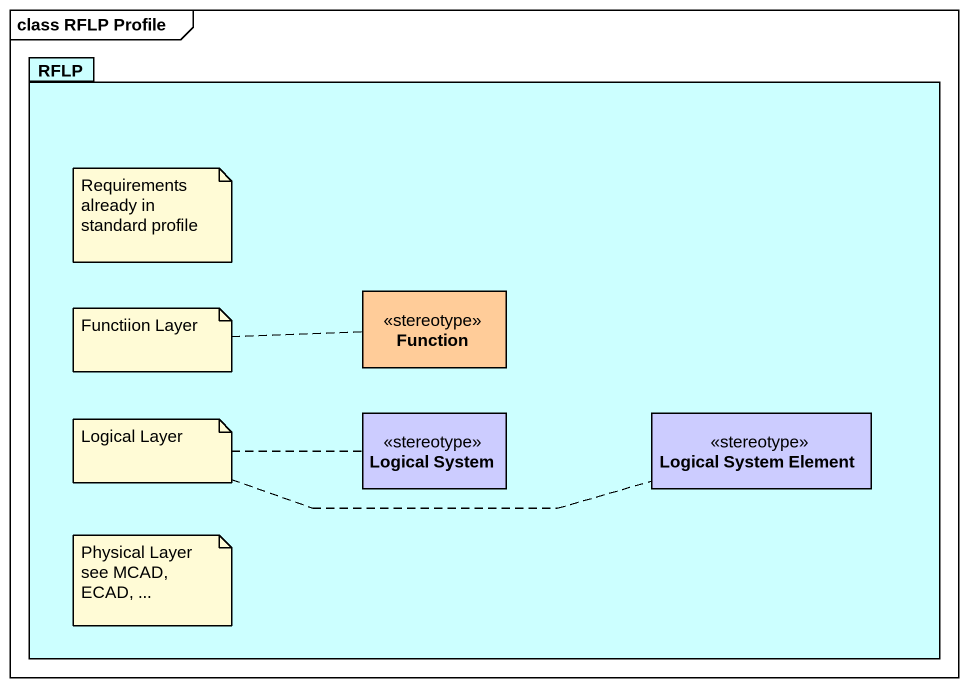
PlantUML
@startuml
mainframe class RFLP Profile
hide circle
hide empty members
package RFLP #CCFFFF {
  class Function <<stereotype>> #FFCC99
  class "Logical System" as Logical_System <<stereotype>> #CCCCFF
  class "Logical System Element" as Logical_System_Element <<stereotype>> #CCCCFF
}
note as N1
  Requirements already in standard profile
end note
note left of Function : Functiion Layer
note as N3
  Logical Layer
end note
N3 .. Logical_System_Element
N3 .. Logical_System
note as N4
  Physical Layer
  see MCAD, ECAD, ...
end note
@enduml
